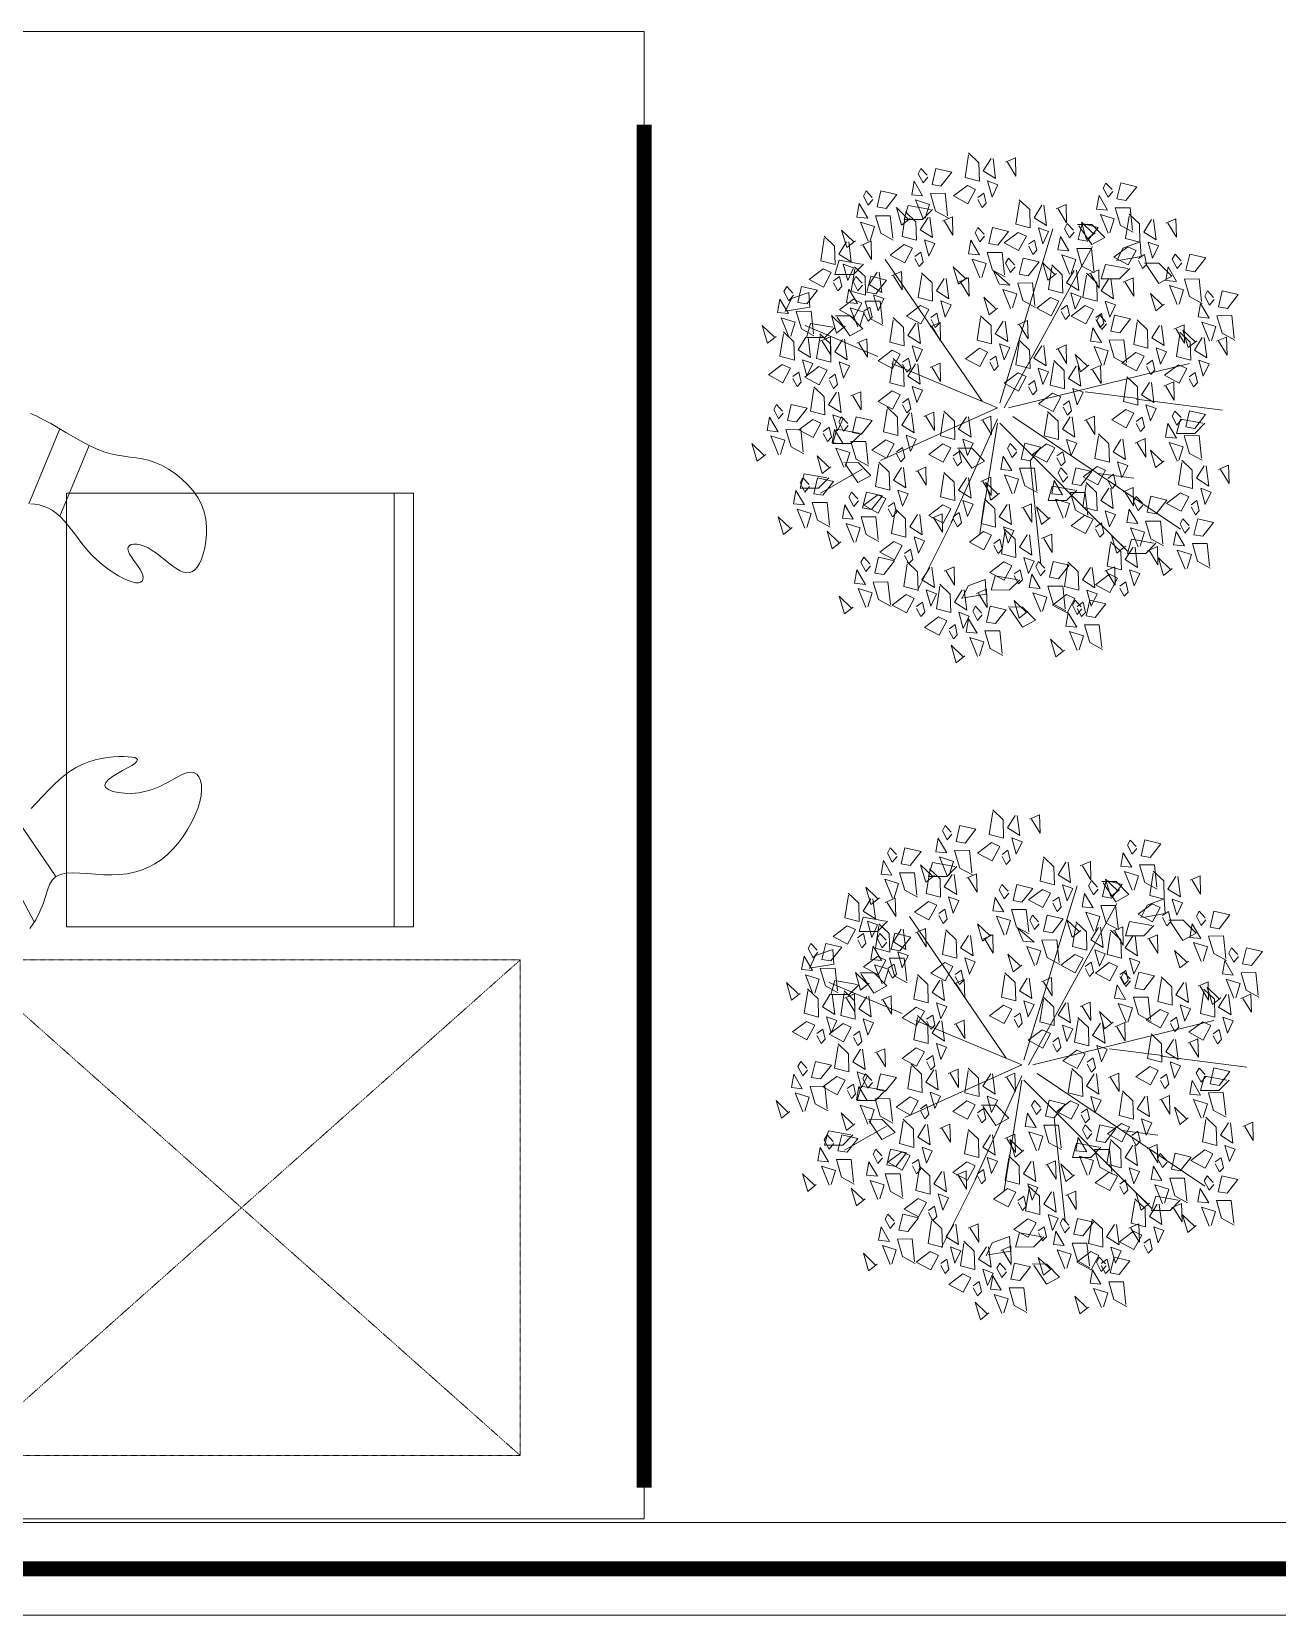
# Model space of a CAD drawing. Header units: millimetres. Extents: x 14520794 to 14796193, y 1415067 to 1454683.
# Drawn here: x 14697531 to 14698536, y 1440497 to 1441775 of the extents above; entities that cross this region are included whole.
import ezdxf

# ---------------------------------------------------------------- set-up
doc = ezdxf.new("R2010")
doc.units = ezdxf.units.MM
doc.header["$LTSCALE"] = 0.01
doc.header["$MEASUREMENT"] = 0
doc.linetypes.add('0', pattern=[0])
doc.linetypes.add('HIDDEN', pattern=[0.375, 0.25, -0.125])
for name, color, linetype, lineweight in [('AR-1', 7, 'Continuous', 0), ('CHAIRS', 30, 'Continuous', 13), ('DIM', 6, 'Continuous', 13), ('fur_n', 32, 'Continuous', 13), ('HATCH', 8, 'Continuous', 15), ('HIDDEN', 30, 'HIDDEN', 5), ('men', 1, 'Continuous', 13), ('partition', 34, 'Continuous', 30), ('TREE', 3, 'Continuous', 15)]:
    doc.layers.add(name, color=color, linetype=linetype, lineweight=lineweight)
doc.layers.add('E.COLHATCH', color=9, linetype='Continuous')
doc.layers.add('GLASS', color=5, linetype='Continuous')

# ---------------------------------------------------------------- blocks, each defined once
blk = doc.blocks.new('d vh')
at = {"layer": 'men', "linetype": 'ByBlock'}
for p, q in [((403694.4, -130310.2), (403700, -130306.9)), ((403700, -130306.9), (403706.2, -130304)), ((403706.2, -130304), (403713.1, -130301.6)), ((403713.1, -130301.6), (403720.7, -130299.6)), ((403720.7, -130299.6), (403728.8, -130298.3)), ((403728.8, -130298.3), (403737.1, -130297.6)), ((403737.1, -130297.6), (403745.5, -130297.7)), ((403745.5, -130297.7), (403753.8, -130298.5)), ((403753.8, -130298.5), (403761.8, -130300.2)), ((403761.8, -130300.2), (403769.4, -130302.8)), ((403769.4, -130302.8), (403776.4, -130306.4)), ((403776.4, -130306.4), (403782.8, -130310.8)), ((403673.6, -130324.7), (403679, -130321.1)), ((403679, -130321.1), (403684.1, -130317.4)), ((403684.1, -130317.4), (403689.1, -130313.7)), ((403689.1, -130313.7), (403694.4, -130310.2)), ((403782.8, -130310.8), (403788.6, -130315.8)), ((403788.6, -130315.8), (403793.7, -130321.2)), ((403793.7, -130321.2), (403798.1, -130326.8)), ((403628.7, -130341.5), (403637.5, -130339.4)), ((403637.5, -130339.4), (403646, -130337)), ((403646, -130337), (403654, -130334.4)), ((403673.4, -130409.3), (403646, -130337)), ((403654, -130334.4), (403661.3, -130331.5)), ((403661.3, -130331.5), (403667.8, -130328.2)), ((403667.8, -130328.2), (403673.6, -130324.7)), ((403798.1, -130326.8), (403801.8, -130332.5)), ((403801.8, -130332.5), (403804.8, -130338)), ((403804.8, -130338), (403807.2, -130343.1)), ((403580.8, -130354), (403587.6, -130351.7)), ((403587.6, -130351.7), (403594.9, -130349.6)), ((403594.9, -130349.6), (403602.8, -130347.5)), ((403602.8, -130347.5), (403611.2, -130345.6)), ((403611.2, -130345.6), (403619.9, -130343.6)), ((403642.1, -130421.6), (403613.1, -130345.1)), ((403619.9, -130343.6), (403628.7, -130341.5)), ((403807.2, -130343.1), (403808.8, -130347.7)), ((403808.8, -130347.7), (403809.6, -130351.8)), ((403809.8, -130355.4), (403809.2, -130358.4)), ((403809.6, -130351.8), (403809.8, -130355.4)), ((403764.9, -130370.7), (403760.2, -130371.7)), ((403770, -130369.9), (403764.9, -130370.7)), ((403775.3, -130369.4), (403770, -130369.9)), ((403780.7, -130368.9), (403775.3, -130369.4)), ((403786, -130368.5), (403780.7, -130368.9)), ((403791, -130368), (403786, -130368.5)), ((403795.7, -130367.3), (403791, -130368)), ((403799.8, -130366.3), (403795.7, -130367.3)), ((403803.2, -130365), (403799.8, -130366.3)), ((403805.9, -130363.2), (403803.2, -130365)), ((403807.9, -130361.1), (403805.9, -130363.2)), ((403809.2, -130358.4), (403807.9, -130361.1)), ((403745.6, -130380.8), (403744.9, -130382.9)), ((403744.9, -130382.9), (403745, -130384.8)), ((403745, -130384.8), (403746.1, -130386.4)), ((403747.1, -130378.8), (403745.6, -130380.8)), ((403746.1, -130386.4), (403748.1, -130387.8)), ((403749.4, -130376.7), (403747.1, -130378.8)), ((403752.3, -130374.8), (403749.4, -130376.7)), ((403756, -130373.1), (403752.3, -130374.8)), ((403760.2, -130371.7), (403756, -130373.1)), ((403748.1, -130387.8), (403750.9, -130388.9)), ((403750.9, -130388.9), (403754.2, -130389.8)), ((403754.2, -130389.8), (403757.9, -130390.6)), ((403757.9, -130390.6), (403761.8, -130391.4)), ((403761.8, -130391.4), (403765.7, -130392.2)), ((403765.7, -130392.2), (403769.3, -130393.1)), ((403769.3, -130393.1), (403772.5, -130394.1)), ((403772.5, -130394.1), (403775.1, -130395.4)), ((403775.1, -130395.4), (403777, -130396.8)), ((403777, -130396.8), (403778.3, -130398.5)), ((403778.4, -130402), (403777.2, -130403.9)), ((403778.3, -130398.5), (403778.7, -130400.2)), ((403778.7, -130400.2), (403778.4, -130402)), ((403646.8, -130417.8), (403643.6, -130420.3)), ((403650.4, -130415.4), (403646.8, -130417.8)), ((403654.3, -130413.3), (403650.4, -130415.4)), ((403658.7, -130411.4), (403654.3, -130413.3)), ((403663.5, -130410.1), (403658.7, -130411.4)), ((403668.7, -130409.4), (403663.5, -130410.1)), ((403674.5, -130409.3), (403668.7, -130409.4)), ((403680.7, -130409.7), (403674.5, -130409.3)), ((403687.2, -130410.6), (403680.7, -130409.7)), ((403694.1, -130411.7), (403687.2, -130410.6)), ((403701.2, -130412.9), (403694.1, -130411.7)), ((403708.5, -130414.1), (403701.2, -130412.9)), ((403715.9, -130415.1), (403708.5, -130414.1)), ((403723.3, -130415.7), (403715.9, -130415.1)), ((403730.7, -130415.9), (403723.3, -130415.7)), ((403738, -130415.6), (403730.7, -130415.9)), ((403745, -130414.9), (403738, -130415.6)), ((403751.7, -130413.9), (403745, -130414.9)), ((403757.8, -130412.6), (403751.7, -130413.9)), ((403763.4, -130411.1), (403757.8, -130412.6)), ((403768.2, -130409.4), (403763.4, -130411.1)), ((403772.1, -130407.6), (403768.2, -130409.4)), ((403775.1, -130405.8), (403772.1, -130407.6)), ((403777.2, -130403.9), (403775.1, -130405.8)), ((403940, -130520.1), (403941.9, -130514.8)), ((403941.9, -130514.8), (403944, -130510.5)), ((403944, -130510.5), (403946.3, -130507.2)), ((403946.3, -130507.2), (403949.1, -130505.2)), ((403949.1, -130505.2), (403952.3, -130504.5)), ((403952.3, -130504.5), (403955.7, -130504.9)), ((403955.7, -130504.9), (403959.3, -130506.4)), ((403959.3, -130506.4), (403963, -130509)), ((403963, -130509), (403966.7, -130512.6)), ((403966.7, -130512.6), (403970.3, -130517.2)), ((403936, -130532.3), (403938.1, -130525.9)), ((403938.1, -130525.9), (403940, -130520.1)), ((403970.3, -130517.2), (403973.7, -130522.7)), ((403973.7, -130522.7), (403976.8, -130529)), ((403976.8, -130529), (403979.5, -130536)), ((403879, -130549.3), (403882.8, -130545.4)), ((403882.8, -130545.4), (403886.4, -130541.9)), ((403886.4, -130541.9), (403889.7, -130539)), ((403889.7, -130539), (403892.7, -130536.7)), ((403892.7, -130536.7), (403895.2, -130535.1)), ((403895.2, -130535.1), (403897.2, -130534.4)), ((403898.4, -130542.8), (403897, -130547.6)), ((403897.2, -130534.4), (403898.6, -130534.8)), ((403899.3, -130538.8), (403898.4, -130542.8)), ((403898.6, -130534.8), (403899.3, -130536.2)), ((403899.3, -130536.2), (403899.3, -130538.8)), ((403926.9, -130551.9), (403930.5, -130545.5)), ((403930.5, -130545.5), (403933.5, -130538.9)), ((403933.5, -130538.9), (403936, -130532.3)), ((403979.5, -130536), (403981.9, -130543.5)), ((403981.9, -130543.5), (403983.9, -130551.5)), ((403867.7, -130563.9), (403871.4, -130558.6)), ((403871.4, -130558.6), (403875.2, -130553.7)), ((403875.2, -130553.7), (403879, -130549.3)), ((403893.5, -130558.8), (403892, -130564.3)), ((403895.2, -130553.1), (403893.5, -130558.8)), ((403897, -130547.6), (403895.2, -130553.1)), ((403917.6, -130563.5), (403922.5, -130558)), ((403922.5, -130558), (403926.9, -130551.9)), ((403983.9, -130551.5), (403985.3, -130559.6)), ((403985.3, -130559.6), (403986.2, -130567.9)), ((403858.8, -130583.6), (403861.3, -130576.4)), ((403861.3, -130576.4), (403864.3, -130569.9)), ((403864.3, -130569.9), (403867.7, -130563.9)), ((403892, -130564.3), (403891.1, -130569.2)), ((403891.1, -130569.2), (403891.1, -130573.3)), ((403891.1, -130573.3), (403892.1, -130576)), ((403892.1, -130576), (403894.5, -130577.2)), ((403894.5, -130577.2), (403898, -130576.8)), ((403898, -130576.8), (403902.3, -130575.1)), ((403902.3, -130575.1), (403907.2, -130572.2)), ((403907.2, -130572.2), (403912.4, -130568.3)), ((403912.4, -130568.3), (403917.6, -130563.5)), ((403986.5, -130576.2), (403986.1, -130584.2)), ((403986.2, -130567.9), (403986.5, -130576.2)), ((403855.5, -130600), (403856.8, -130591.5)), ((403856.8, -130591.5), (403858.8, -130583.6)), ((403985.1, -130591.9), (403983.4, -130599.3)), ((403986.1, -130584.2), (403985.1, -130591.9)), ((403854.4, -130618.2), (403854.7, -130609)), ((403854.7, -130609), (403855.5, -130600)), ((403981, -130606.3), (403977.9, -130613)), ((403983.4, -130599.3), (403981, -130606.3)), ((403854.3, -130627.2), (403854.4, -130618.2)), ((403969.9, -130625.6), (403964.9, -130631.5)), ((403974.2, -130619.5), (403969.9, -130625.6)), ((403977.9, -130613), (403974.2, -130619.5)), ((403854.2, -130636), (403854.3, -130627.2)), ((403854.2, -130644.1), (403854.2, -130636)), ((403953.3, -130642.6), (403947, -130647.8)), ((403959.4, -130637.2), (403953.3, -130642.6)), ((403964.9, -130631.5), (403959.4, -130637.2)), ((403934.6, -130657.8), (403929.2, -130662.7)), ((403940.6, -130652.9), (403934.6, -130657.8)), ((403947, -130647.8), (403940.6, -130652.9)), ((403852.2, -130662.2), (403919.4, -130677.1)), ((403921.3, -130672.3), (403919.4, -130677.1)), ((403924.6, -130667.5), (403921.3, -130672.3)), ((403929.2, -130662.7), (403924.6, -130667.5)), ((403919.4, -130677.1), (403919.2, -130682)), ((403919.2, -130682), (403920.4, -130687.2)), ((403920.4, -130687.2), (403922.6, -130692.7)), ((403934.8, -130725.4), (403835, -130691.4)), ((403922.6, -130692.7), (403925.5, -130698.9)), ((403925.5, -130698.9), (403928.7, -130705.8)), ((403928.7, -130705.8), (403931.8, -130713.7)), ((403931.8, -130713.7), (403934.4, -130722.7)), ((403934.4, -130722.7), (403936.1, -130733))]:
    blk.add_line(p, q, dxfattribs=at)
blk = doc.blocks.new('q32')
at = {"layer": 'fur_n'}
for points in [[(13085362.2, 1763739.9), (13084762.2, 1763739.9), (13084762.2, 1762539.9), (13085362.2, 1762539.9)], [(13084948.4, 1763262.2), (13084948.4, 1762912.2), (13085228.4, 1762912.2), (13085228.4, 1763262.2)], [(13084948.4, 1763262.2), (13084948.4, 1762912.2), (13084963.9, 1762912.2), (13084963.9, 1763262.2)]]:
    blk.add_lwpolyline(points, close=True, dxfattribs=at)
at = {"layer": 'GLASS', "const_width": 12}
blk.add_lwpolyline([(13084762.2, 1763714.9), (13084762.2, 1762614.9)], dxfattribs=at)
at = {"layer": 'HIDDEN'}
for p, q in [((13084862.2, 1763689), (13085312.2, 1763289)), ((13084862.2, 1763289), (13085312.2, 1763689))]:
    blk.add_line(p, q, dxfattribs=at)
blk.add_lwpolyline([(13084862.2, 1763689), (13084862.2, 1763289), (13085312.2, 1763289), (13085312.2, 1763689)], close=True, dxfattribs=at)
at = {"layer": 'CHAIRS', "xscale": 0.800000000745058, "yscale": 0.800000000745058, "zscale": 0.800000000745058, "rotation": 136.7931851182871}
blk.add_blockref('d vh', (13249193.6, 1465793.2), dxfattribs=at)
blk = doc.blocks.new('flower shrub 3')
at = {"layer": 'TREE', "color": 108, "true_color": 0x003d0f}
for p, q in [((-130.4, 216.9), (-123.5, 236)), ((-123.5, 236), (-109, 242.8)), ((-114, 215.7), (-130.4, 216.9)), ((-166.1, 183.2), (-150.2, 187.7)), ((-161.6, 158.3), (-166.1, 183.2)), ((-150.2, 187.7), (-150.3, 167.3)), ((-150.3, 167.3), (-161.6, 156.1)), ((-227, 106.5), (-211.2, 110.9)), ((-222.6, 81.6), (-227, 106.5)), ((-211.2, 110.9), (-211.3, 90.6)), ((-211.3, 90.6), (-222.6, 79.4)), ((-206, -97.5), (-206.1, -81.5)), ((-204.5, -83.1), (-183.6, -97.3)), ((-191.5, -111.7), (-206, -97.5)), ((-183.6, -97.3), (-191.5, -111.7)), ((-161.5, -112.4), (-145.7, -107.9)), ((-157.1, -137.2), (-161.5, -112.4)), ((-145.7, -107.9), (-145.8, -128.2)), ((-186.9, -150.9), (-179.9, -131.8)), ((-179.9, -131.8), (-165.5, -125)), ((-166.2, -127.1), (-170.5, -152)), ((-145.8, -128.2), (-157.1, -139.5)), ((-170.5, -152), (-186.9, -150.9)), ((-163.1, -171.9), (-163.2, -156)), ((-161.6, -157.6), (-140.7, -171.7)), ((-148.6, -186.2), (-163.1, -171.9)), ((-140.7, -171.7), (-148.6, -186.2)), ((10.1, -195.8), (26, -191.4)), ((26, -191.4), (25.9, -211.7)), ((14.6, -220.7), (10.1, -195.8)), ((25.9, -211.7), (14.5, -223))]:
    blk.add_line(p, q, dxfattribs=at)
at = {"layer": 'TREE', "color": 92, "true_color": 0x00cc00}
for p, q in [((-109.8, 240.6), (-114, 215.7)), ((-96, 214.8), (-80.2, 219.2)), ((-91.6, 189.9), (-96, 214.8)), ((-80.2, 219.2), (-80.3, 198.9)), ((71.1, 221.6), (86.9, 226)), ((75.6, 196.7), (71.1, 221.6)), ((86.9, 226), (86.9, 205.7)), ((-80.3, 198.9), (-91.6, 187.7)), ((86.9, 205.7), (75.5, 194.4)), ((-104.3, 171), (-104.5, 187)), ((-102.9, 185.4), (-82, 171.2)), ((21.4, 185.5), (37.3, 189.9)), ((25.9, 160.6), (21.4, 185.5)), ((37.3, 189.9), (37.2, 169.6)), ((58.3, 162), (58.1, 177.9)), ((59.8, 176.3), (80.7, 162.2)), ((-89.8, 156.8), (-104.3, 171)), ((-82, 171.2), (-89.8, 156.8)), ((37.2, 169.6), (25.8, 158.3)), ((72.8, 147.7), (58.3, 162)), ((80.7, 162.2), (72.8, 147.7)), ((42.5, 35.6), (42.3, 51.6)), ((57, 21.4), (42.5, 35.6)), ((43.9, 50), (64.8, 35.8)), ((64.8, 35.8), (57, 21.4)), ((188.1, 20.6), (195.1, 39.7)), ((195.1, 39.7), (209.5, 46.5)), ((208.7, 44.3), (204.5, 19.5)), ((204.5, 19.5), (188.1, 20.6)), ((184.1, 9.5), (199.9, 13.9)), ((188.5, -15.4), (184.1, 9.5)), ((199.9, 13.9), (199.8, -6.4)), ((199.8, -6.4), (188.5, -17.7)), ((218.7, -20.8), (218.5, -4.8)), ((220.1, -6.4), (241, -20.6)), ((233.2, -35), (218.7, -20.8)), ((241, -20.6), (233.2, -35)), ((84.7, -53.7), (100.5, -49.2)), ((100.5, -49.2), (100.4, -69.6)), ((89.1, -78.6), (84.7, -53.7)), ((100.4, -69.6), (89.1, -80.8)), ((143.4, -141.7), (159.2, -137.2)), ((159.2, -137.2), (159.2, -157.6)), ((147.8, -166.6), (143.4, -141.7))]:
    blk.add_line(p, q, dxfattribs=at)
at = {"layer": 'TREE', "color": 72}
blk.add_line((159.2, -157.6), (147.8, -168.8), dxfattribs=at)
at = {"layer": 'TREE', "color": 92, "true_color": 0x00cc00}
for points in [[(-81.5, 253.1), (-74, 262.7), (-93.5, 268.4), (-80.9, 255.3)], [(49.5, 264.4), (57, 273.9), (37.6, 279.7), (50.2, 266.6)], [(-81.7, 236.7), (-97.2, 231.9), (-102, 247.4), (-81, 238.9)], [(-84.3, 244.8), (-59.4, 248.7), (-55.3, 232.7), (-75.6, 233.3), (-86.6, 244.9)], [(-50.4, 246.2), (-38.7, 261.6), (-30.1, 245.6), (-46.1, 237), (-50.4, 246.2)], [(3.7, 245), (10, 250.2), (-0.2, 255.6), (-5.8, 252.5), (1.6, 245.7)], [(24.3, 250.7), (23.1, 262.8), (8.2, 260.2), (24.3, 250.7)], [(49.4, 248), (33.8, 243.2), (29, 258.7), (50, 250.1)], [(130.8, 235.1), (138.4, 244.6), (118.9, 250.4), (131.5, 237.2)], [(-84.4, 211.6), (-109.5, 214.3), (-109.3, 230.8), (-89.8, 225), (-82.2, 211)], [(-37.1, 234.5), (-41.8, 227.9), (-30.6, 225.3), (-26, 229.7), (-34.9, 234.5)], [(13.5, 230.4), (-1.8, 218.4), (-6, 236.1), (11.8, 240.3), (13.5, 230.4)], [(46.7, 222.9), (21.5, 225.6), (21.7, 242.1), (41.2, 236.3), (48.8, 222.3)], [(105.6, 221.4), (104.4, 233.5), (89.5, 230.8), (105.6, 221.4)], [(130.7, 218.7), (115.1, 213.8), (110.3, 229.4), (131.3, 220.8)], [(-59.4, 140), (-93.7, 220.8)], [(-80.5, 219.9), (-66.7, 228.5), (-58, 214.8), (-80.5, 217.6)], [(-55.5, 223.7), (-51.3, 212.3), (-37.6, 218.7), (-55.5, 223.7)], [(-48.1, 205.5), (-36.4, 221), (-27.8, 205), (-43.9, 196.4), (-48.1, 205.5)], [(-23.3, 211), (1.6, 214.8), (5.7, 198.9), (-14.6, 199.5), (-25.6, 211)], [(10.6, 212.3), (22.3, 227.8), (30.9, 211.8), (14.9, 203.2), (10.6, 212.3)], [(85, 215.7), (91.3, 220.9), (81.1, 226.3), (75.5, 223.2), (82.9, 216.3)], [(128, 193.6), (102.9, 196.3), (103, 212.7), (122.5, 207), (130.1, 192.9)], [(-82.1, 204.2), (-57.1, 208), (-53, 192.1), (-73.3, 192.7), (-84.3, 204.3)], [(-76.4, 204), (-81.2, 192.8), (-60.9, 192.3), (-76.4, 201.7)], [(-34.9, 193.9), (-39.6, 187.3), (-28.3, 184.7), (-23.7, 189.1), (-32.6, 193.8)], [(-19.5, 186), (-5.7, 194.7), (3, 180.9), (-19.5, 183.8)], [(23.9, 200.7), (19.2, 194), (30.4, 191.5), (35, 195.9), (26.1, 200.6)], [(63.1, 192.2), (70.6, 201.7), (51.1, 207.5), (63.7, 194.4)], [(65.7, 157.2), (92.6, 203.7)], [(94.8, 201), (79.5, 189.1), (75.4, 206.8), (93.1, 211), (94.8, 201)], [(146.6, 180.9), (154.2, 190.5), (134.7, 196.2), (147.3, 183.1)], [(-92.8, 176.4), (-85.3, 186), (-104.8, 191.7), (-92.2, 178.6)], [(-78.2, 179.3), (-64.4, 187.9), (-55.7, 174.2), (-78.3, 177)], [(-53.2, 183.1), (-49, 171.7), (-35.3, 178.1), (-53.2, 183.1)], [(5.5, 189.9), (9.7, 178.5), (23.4, 184.9), (5.5, 189.9)], [(17.3, 172.8), (23.5, 178), (13.3, 183.4), (7.7, 180.4), (15.1, 173.5)], [(37.8, 178.5), (36.7, 190.6), (21.8, 188), (37.8, 178.5)], [(62.9, 175.8), (47.4, 171), (42.5, 186.5), (63.6, 177.9)], [(121.4, 167.2), (120.3, 179.3), (105.3, 176.7), (121.4, 167.2)], [(218.9, 167.4), (226.5, 176.9), (207, 182.7), (219.6, 169.6)], [(-92.9, 160), (-108.5, 155.2), (-113.3, 170.7), (-92.3, 162.2)], [(-74.1, 163.4), (-78.9, 152.2), (-58.6, 151.7), (-74.2, 161.1)], [(-15.4, 170.1), (-20.2, 159), (0.1, 158.4), (-15.4, 167.9)], [(27.1, 158.2), (11.8, 146.2), (7.6, 163.9), (25.3, 168.1), (27.1, 158.2)], [(60.2, 150.7), (35.1, 153.4), (35.3, 169.9), (54.7, 164.1), (62.4, 150.1)], [(100.9, 161.5), (107.1, 166.7), (96.9, 172.1), (91.3, 169.1), (98.7, 162.2)], [(143.8, 139.4), (118.7, 142.1), (118.8, 158.6), (138.3, 152.8), (146, 138.8)], [(146.5, 164.5), (130.9, 159.7), (126.1, 175.2), (147.1, 166.7)], [(173.1, 148), (179.4, 153.2), (169.2, 158.6), (163.6, 155.5), (171, 148.6)], [(193.7, 153.7), (192.5, 165.8), (177.6, 163.1), (193.7, 153.7)], [(218.8, 151), (203.2, 146.2), (198.4, 161.7), (219.4, 153.1)], [(-95.7, 134.9), (-120.8, 137.6), (-120.6, 154.1), (-101.1, 148.3), (-93.5, 134.3)], [(-109.4, 155.5), (-114.1, 148.9), (-102.9, 146.3), (-98.3, 150.7), (-107.2, 155.5)], [(33.2, 131.1), (44.9, 146.6), (53.5, 130.5), (37.5, 121.9), (33.2, 131.1)], [(60.3, 138.8), (85.2, 142.6), (89.3, 126.7), (69, 127.3), (58, 138.8)], [(110.7, 146.9), (95.3, 134.9), (91.2, 152.6), (108.9, 156.8), (110.7, 146.9)], [(94.2, 140.1), (105.9, 155.6), (114.5, 139.6), (98.5, 131), (94.2, 140.1)], [(182.9, 133.3), (167.6, 121.4), (163.4, 139.1), (181.2, 143.3), (182.9, 133.3)], [(216.1, 125.9), (191, 128.6), (191.1, 145), (210.6, 139.3), (218.2, 125.2)], [(-100.1, 123), (-75.2, 126.8), (-71.1, 110.9), (-91.4, 111.5), (-102.4, 123)], [(-66.2, 124.3), (-54.5, 139.8), (-45.9, 123.8), (-61.9, 115.2), (-66.2, 124.3)], [(-54.9, 123), (-30, 126.8), (-25.9, 110.9), (-46.2, 111.5), (-57.2, 123)], [(-2.5, 7.1), (-51.6, 124.7)], [(-21, 124.3), (-9.3, 139.8), (-0.7, 123.8), (-16.7, 115.2), (-21, 124.3)], [(-0.7, 129.8), (24.2, 133.6), (28.3, 117.7), (8, 118.2), (-3, 129.8)], [(-2.5, 7.1), (56.3, 136.9)], [(107.4, 128.5), (102.7, 121.8), (114, 119.3), (118.6, 123.7), (109.7, 128.4)], [(112.2, 120.7), (137.2, 124.6), (141.3, 108.7), (120.9, 109.2), (110, 120.8)], [(146.1, 122.1), (157.9, 137.6), (166.5, 121.5), (150.4, 112.9), (146.1, 122.1)], [(204.9, 108.5), (216.6, 124), (225.2, 108), (209.2, 99.4), (204.9, 108.5)], [(-115.9, 92.7), (-104.2, 108.2), (-95.6, 92.2), (-111.6, 83.6), (-115.9, 92.7)], [(-96.3, 98.1), (-82.5, 106.7), (-73.8, 92.9), (-96.3, 95.8)], [(-53, 112.7), (-57.6, 106), (-46.4, 103.5), (-41.8, 107.9), (-50.7, 112.6)], [(-51.1, 98.1), (-37.3, 106.7), (-28.6, 92.9), (-51.2, 95.8)], [(-7.8, 112.7), (-12.5, 106), (-1.2, 103.5), (3.4, 107.9), (-5.5, 112.6)], [(3.1, 104.8), (16.9, 113.5), (25.6, 99.7), (3.1, 102.6)], [(28.1, 108.7), (32.3, 97.3), (46, 103.7), (28.1, 108.7)], [(46.4, 119.4), (41.7, 112.8), (53, 110.2), (57.6, 114.6), (48.7, 119.4)], [(64.1, 113.8), (77.9, 122.5), (86.6, 108.7), (64, 111.6)], [(89.1, 117.7), (93.3, 106.3), (107, 112.7), (89.1, 117.7)], [(159.4, 110.4), (154.7, 103.8), (165.9, 101.2), (170.6, 105.6), (161.6, 110.4)], [(170.9, 107.2), (195.9, 111), (200, 95.1), (179.7, 95.7), (168.7, 107.3)], [(-71.3, 101.9), (-67.1, 90.5), (-53.4, 96.9), (-71.3, 101.9)], [(-26.1, 101.9), (-21.9, 90.5), (-8.2, 96.9), (-26.1, 101.9)], [(7.2, 88.9), (2.4, 77.8), (22.7, 77.2), (7.1, 86.7)], [(68.2, 97.9), (63.4, 86.8), (83.7, 86.2), (68.1, 95.7)], [(116.1, 95.8), (129.9, 104.5), (138.5, 90.7), (116, 93.5)], [(122.1, 56.8), (200.5, 95.9)], [(141, 99.6), (145.2, 88.2), (159, 94.6), (141, 99.6)], [(174.8, 82.3), (188.6, 90.9), (197.3, 77.1), (174.7, 80)], [(218.1, 96.9), (213.4, 90.2), (224.7, 87.7), (229.3, 92.1), (220.4, 96.8)], [(229.7, 72.4), (241.4, 87.9), (250.1, 71.9), (234, 63.3), (229.7, 72.4)], [(-102.6, 81.1), (-107.3, 74.5), (-96.1, 71.9), (-91.5, 76.3), (-100.4, 81)], [(-92.2, 82.1), (-97, 71), (-76.7, 70.4), (-92.3, 79.9)], [(-47, 82.1), (-51.8, 71), (-31.5, 70.4), (-47.1, 79.9)], [(3.8, 66.6), (28.7, 70.4), (32.8, 54.5), (12.5, 55.1), (1.5, 66.6)], [(37.7, 67.9), (49.4, 83.4), (58, 67.4), (42, 58.8), (37.7, 67.9)], [(71.6, 66.6), (96.5, 70.4), (100.6, 54.5), (80.3, 55.1), (69.3, 66.6)], [(105.5, 67.9), (117.2, 83.4), (125.8, 67.4), (109.8, 58.8), (105.5, 67.9)], [(120.2, 79.9), (115.3, 68.7), (135.7, 68.2), (120.1, 77.6)], [(195.8, 71.1), (220.8, 74.9), (224.8, 59), (204.5, 59.6), (193.5, 71.2)], [(199.8, 86.1), (204, 74.7), (217.7, 81.1), (199.8, 86.1)], [(-121, 70.3), (-116.8, 58.9), (-103.1, 65.3), (-121, 70.3)], [(9.7, 7.1), (125, 58.6)], [(51, 56.3), (46.3, 49.6), (57.5, 47.1), (62.1, 51.5), (53.2, 56.2)], [(118.7, 56.3), (114, 49.6), (125.3, 47.1), (129.9, 51.5), (121, 56.2)], [(178.9, 66.3), (174.1, 55.2), (194.4, 54.6), (178.8, 64.1)], [(199.6, 46.2), (213.4, 54.8), (222.1, 41), (199.6, 43.9)], [(243, 60.8), (238.3, 54.1), (249.5, 51.6), (254.1, 56), (245.2, 60.7)], [(273.1, 43.3), (280.7, 52.8), (261.2, 58.6), (273.8, 45.5)], [(-68.5, 27.3), (-56.7, 42.8), (-48.1, 26.8), (-64.2, 18.2), (-68.5, 27.3)], [(7.6, 41.6), (21.4, 50.3), (30.1, 36.5), (7.6, 39.4)], [(32.6, 45.5), (36.8, 34.1), (50.5, 40.5), (32.6, 45.5)], [(75.4, 41.6), (89.2, 50.3), (97.9, 36.5), (75.3, 39.4)], [(100.4, 45.5), (104.6, 34.1), (118.3, 40.5), (100.4, 45.5)], [(134.9, 22.8), (146.6, 38.3), (155.2, 22.2), (139.1, 13.7), (134.9, 22.8)], [(224.6, 50), (228.8, 38.6), (242.5, 45), (224.6, 50)], [(247.9, 29.6), (246.8, 41.7), (231.8, 39.1), (247.9, 29.6)], [(273, 26.9), (257.4, 22.1), (252.6, 37.6), (273.6, 29)], [(-102.4, 26), (-77.4, 29.8), (-73.3, 13.9), (-93.7, 14.4), (-104.6, 26)], [(11.7, 25.7), (6.9, 14.6), (27.2, 14), (11.7, 23.5)], [(14.6, 7.1), (137.2, 26.7)], [(79.5, 25.7), (74.7, 14.6), (95, 14), (79.4, 23.5)], [(92.4, 4.9), (100, 14.5), (80.5, 20.3), (93.1, 7.1)], [(100.9, 21.5), (125.9, 25.3), (130, 9.4), (109.6, 9.9), (98.7, 21.5)], [(203.7, 30.3), (198.9, 19.1), (219.2, 18.5), (203.7, 28)], [(237.2, 9.2), (221.8, -2.7), (217.7, 15), (235.4, 19.2), (237.2, 9.2)], [(227.4, 23.9), (233.6, 29.1), (223.4, 34.5), (217.8, 31.4), (225.2, 24.6)], [(270.3, 1.8), (245.2, 4.5), (245.3, 20.9), (264.8, 15.2), (272.5, 1.2)], [(-98.5, 1), (-84.7, 9.7), (-76.1, -4.1), (-98.6, -1.2)], [(-73.6, 4.9), (-69.4, -6.5), (-55.6, -0.1), (-73.6, 4.9)], [(-55.2, 15.7), (-59.9, 9), (-48.7, 6.5), (-44, 10.9), (-53, 15.6)], [(14.6, 4.7), (156.8, -137.4)], [(67.2, -8.8), (66, 3.3), (51.1, 0.7), (67.2, -8.8)], [(104.8, -3.5), (118.6, 5.2), (127.2, -8.6), (104.7, -5.7)], [(129.7, 0.4), (133.9, -11), (147.7, -4.6), (129.7, 0.4)], [(134.8, -1.1), (159.8, 2.7), (163.9, -13.2), (143.5, -12.6), (132.5, -1)], [(148.1, 11.2), (143.4, 4.5), (154.6, 2), (159.3, 6.3), (150.4, 11.1)], [(168.7, 0.2), (180.5, 15.7), (189.1, -0.3), (173, -8.9), (168.7, 0.2)], [(-94.4, -14.9), (-99.3, -26), (-78.9, -26.6), (-94.5, -17.1)], [(-75.3, -16.9), (-50.3, -13.1), (-46.2, -29), (-66.6, -28.4), (-77.5, -16.8)], [(-41.3, -15.6), (-29.6, -0.1), (-21, -16.1), (-37.1, -24.7), (-41.3, -15.6)], [(46.6, -14.4), (52.9, -9.2), (42.7, -3.9), (37.1, -6.9), (44.5, -13.8)], [(89.6, -36.6), (64.5, -33.8), (64.6, -17.4), (84.1, -23.2), (91.7, -37.2)], [(92.3, -11.5), (76.7, -16.3), (71.9, -0.7), (92.9, -9.3)], [(138.6, -26), (152.4, -17.4), (161.1, -31.2), (138.6, -28.3)], [(182, -11.4), (177.3, -18.1), (188.5, -20.6), (193.1, -16.2), (184.2, -11.5)], [(223.5, -26.6), (231, -17.1), (211.5, -11.3), (224.1, -24.5)], [(-71.4, -41.8), (-57.6, -33.2), (-49, -46.9), (-71.5, -44.1)], [(-28.1, -27.2), (-32.8, -33.8), (-21.6, -36.4), (-16.9, -32), (-25.8, -27.3)], [(56.4, -29.1), (41.1, -41), (36.9, -23.3), (54.7, -19.2), (56.4, -29.1)], [(37.7, -47.1), (49.4, -31.7), (58, -47.7), (42, -56.3), (37.7, -47.1)], [(55.9, -29), (171.1, -41.2)], [(108.9, -19.4), (104, -30.5), (124.4, -31.1), (108.8, -21.6)], [(163.6, -22.2), (167.8, -33.6), (181.6, -27.2), (163.6, -22.2)], [(198.2, -40.3), (197.1, -28.2), (182.1, -30.9), (198.2, -40.3)], [(223.3, -43.1), (207.7, -47.9), (202.9, -32.3), (223.9, -40.9)], [(-52.7, -55.3), (-27.7, -51.4), (-23.6, -67.3), (-44, -66.8), (-54.9, -55.2)], [(-46.5, -38), (-42.3, -49.4), (-28.5, -43), (-46.5, -38)], [(-18.8, -53.9), (-7, -38.4), (1.6, -54.5), (-14.5, -63.1), (-18.8, -53.9)], [(3.8, -48.5), (28.7, -44.6), (32.8, -60.6), (12.5, -60), (1.5, -48.4)], [(119.5, -51.5), (127.1, -41.9), (107.6, -36.2), (120.2, -49.3)], [(142.7, -41.9), (137.9, -53.1), (158.2, -53.6), (142.7, -44.2)], [(187.5, -60.7), (172.1, -72.6), (168, -54.9), (185.7, -50.8), (187.5, -60.7)], [(177.7, -46), (183.9, -40.8), (173.7, -35.5), (168.1, -38.5), (175.5, -45.4)], [(220.6, -68.1), (195.5, -65.4), (195.6, -49), (215.1, -54.8), (222.8, -68.8)], [(266.4, -67.2), (273.9, -57.7), (254.4, -51.9), (267, -65.1)], [(-111.7, -63.3), (-116.4, -69.9), (-105.2, -72.5), (-100.5, -68.1), (-109.4, -63.4)], [(-67.3, -57.7), (-72.2, -68.9), (-51.8, -69.4), (-67.4, -60)], [(-5.5, -65.6), (-10.2, -72.2), (1, -74.8), (5.7, -70.4), (-3.3, -65.6)], [(7.6, -73.4), (21.4, -64.8), (30.1, -78.5), (7.6, -75.7)], [(32.6, -69.6), (36.8, -81), (50.5, -74.6), (32.6, -69.6)], [(51, -58.8), (46.3, -65.4), (57.5, -68), (62.1, -63.6), (53.2, -58.8)], [(73.8, -70.8), (80, -65.6), (69.8, -60.3), (64.2, -63.3), (71.6, -70.2)], [(94.3, -65.2), (93.2, -53.1), (78.2, -55.7), (94.3, -65.2)], [(119.4, -67.9), (103.8, -72.7), (99, -57.1), (120, -65.7)], [(170.9, -71), (195.9, -67.2), (200, -83.1), (179.7, -82.6), (168.7, -71)], [(204.9, -69.7), (216.6, -54.2), (225.2, -70.3), (209.2, -78.8), (204.9, -69.7)], [(241.1, -80.9), (240, -68.9), (225.1, -71.5), (241.1, -80.9)], [(-115.9, -90), (-104.2, -74.5), (-95.6, -90.6), (-111.6, -99.2), (-115.9, -90)], [(-49.9, -94.3), (-42.3, -84.8), (-61.8, -79), (-49.2, -92.2)], [(-48.8, -80.2), (-35.1, -71.5), (-26.4, -85.3), (-48.9, -82.4)], [(-23.9, -76.3), (-19.7, -87.7), (-5.9, -81.3), (-23.9, -76.3)], [(83.6, -85.5), (68.2, -97.4), (64.1, -79.7), (81.8, -75.6), (83.6, -85.5)], [(82.8, -91.4), (107.8, -87.5), (111.9, -103.4), (91.6, -102.9), (80.6, -91.3)], [(116.7, -93), (91.6, -90.2), (91.7, -73.8), (111.2, -79.6), (118.8, -93.6)], [(116.8, -90), (128.5, -74.5), (137.1, -90.6), (121.1, -99.2), (116.8, -90)], [(174.8, -96), (188.6, -87.3), (197.3, -101.1), (174.7, -98.2)], [(220.6, -86.6), (226.8, -81.4), (216.6, -76.1), (211, -79.1), (218.4, -86)], [(218.1, -81.3), (213.4, -88), (224.7, -90.6), (229.3, -86.2), (220.4, -81.4)], [(266.2, -83.7), (250.7, -88.5), (245.8, -72.9), (266.9, -81.5)], [(-102.6, -101.7), (-107.3, -108.3), (-96.1, -110.9), (-91.5, -106.5), (-100.4, -101.7)], [(-95.7, -113.7), (-89.4, -108.5), (-99.6, -103.1), (-105.2, -106.2), (-97.8, -113.1)], [(-75.1, -108), (-76.3, -95.9), (-91.2, -98.6), (-75.1, -108)], [(-50, -110.7), (-65.6, -115.6), (-70.4, -100), (-49.4, -108.6)], [(-44.8, -96.1), (-49.6, -107.2), (-29.3, -107.8), (-44.8, -98.3)], [(-12.8, -149), (-20.2, -90.2)], [(11.7, -89.3), (6.9, -100.5), (27.2, -101), (11.7, -91.6)], [(28.6, -104.9), (53.6, -101), (57.7, -117), (37.4, -116.4), (26.4, -104.8)], [(62.6, -103.5), (74.3, -88.1), (82.9, -104.1), (66.8, -112.7), (62.6, -103.5)], [(70.6, -104.9), (75.5, -144.1)], [(130, -101.7), (125.3, -108.3), (136.6, -110.9), (141.2, -106.5), (132.3, -101.7)], [(182.3, -117.1), (194, -101.6), (202.6, -117.6), (186.6, -126.2), (182.3, -117.1)], [(199.8, -92.1), (204, -103.5), (217.7, -97.1), (199.8, -92.1)], [(230.4, -101.3), (215.1, -113.2), (210.9, -95.5), (228.6, -91.4), (230.4, -101.3)], [(263.5, -108.8), (238.4, -106), (238.6, -89.6), (258, -95.4), (265.7, -109.4)], [(-121, -112.4), (-116.8, -123.8), (-103.1, -117.4), (-121, -112.4)], [(-85.9, -128.4), (-101.2, -140.3), (-105.4, -122.6), (-87.6, -118.4), (-85.9, -128.4)], [(-52.7, -135.8), (-77.8, -133.1), (-77.7, -116.7), (-58.2, -122.4), (-50.6, -136.5)], [(-0.7, -135.1), (11, -119.7), (19.6, -135.7), (3.6, -144.3), (-0.7, -135.1)], [(32.5, -129.8), (46.3, -121.2), (54.9, -134.9), (32.4, -132.1)], [(75.8, -115.2), (71.1, -121.8), (82.3, -124.4), (87, -120), (78.1, -115.3)], [(86.7, -116.3), (100.5, -107.6), (109.2, -121.4), (86.6, -118.5)], [(111.7, -112.4), (115.9, -123.8), (129.6, -117.4), (111.7, -112.4)], [(151.2, -134.9), (158.7, -125.4), (139.2, -119.6), (151.8, -132.8)], [(148.4, -118.4), (173.3, -114.6), (177.4, -130.5), (157.1, -129.9), (146.1, -118.4)], [(178.9, -111.9), (174.1, -123), (194.4, -123.6), (178.8, -114.1)], [(-63.9, -146.4), (-52.2, -130.9), (-43.6, -147), (-59.7, -155.6), (-63.9, -146.4)], [(-34.6, -136.5), (-9.7, -132.6), (-5.6, -148.5), (-25.9, -148), (-36.9, -136.4)], [(57.4, -126), (61.7, -137.4), (75.4, -131), (57.4, -126)], [(90.8, -132.2), (86, -143.3), (106.3, -143.9), (90.7, -134.4)], [(125.9, -148.6), (124.8, -136.5), (109.9, -139.2), (125.9, -148.6)], [(151, -151.4), (135.5, -156.2), (130.6, -140.6), (151.7, -149.2)], [(152.2, -143.4), (166, -134.7), (174.7, -148.5), (152.1, -145.6)], [(177.2, -139.5), (181.4, -150.9), (195.1, -144.5), (177.2, -139.5)], [(195.5, -128.7), (190.8, -135.4), (202.1, -137.9), (206.7, -133.5), (197.8, -128.8)], [(-97.9, -147.8), (-72.9, -143.9), (-68.8, -159.8), (-89.1, -159.3), (-100.1, -147.7)], [(36.6, -145.7), (31.7, -156.9), (52.1, -157.4), (36.5, -148)], [(105.4, -154.3), (111.6, -149.1), (101.4, -143.7), (95.8, -146.8), (103.2, -153.7)]]:
    blk.add_lwpolyline(points, dxfattribs=at)
at = {"layer": 'TREE', "color": 108, "true_color": 0x003d0f}
for points in [[(-106.8, 239.4), (-107.9, 251.5), (-122.8, 248.9), (-106.8, 239.4)], [(-117.5, 219.1), (-132.8, 207.1), (-137, 224.8), (-119.3, 229), (-117.5, 219.1)], [(-127.3, 233.7), (-121, 238.9), (-131.2, 244.3), (-136.8, 241.3), (-129.5, 234.4)], [(-156.6, 201), (-144.8, 216.5), (-136.2, 200.5), (-152.3, 191.9), (-156.6, 201)], [(-190.5, 199.7), (-165.5, 203.5), (-161.4, 187.6), (-181.8, 188.2), (-192.7, 199.8)], [(-187.7, 165.1), (-180.1, 174.7), (-199.6, 180.4), (-187, 167.3)], [(-186.6, 174.8), (-172.8, 183.4), (-164.2, 169.6), (-186.7, 172.5)], [(-161.7, 178.6), (-157.5, 167.2), (-143.7, 173.6), (-161.7, 178.6)], [(-143.3, 189.4), (-148, 182.7), (-136.8, 180.2), (-132.1, 184.6), (-141, 189.3)], [(-122.7, 167.2), (-111, 182.7), (-102.3, 166.6), (-118.4, 158), (-122.7, 167.2)], [(-212.9, 151.4), (-214.1, 163.5), (-229, 160.9), (-212.9, 151.4)], [(-187.8, 148.7), (-203.4, 143.9), (-208.2, 159.4), (-187.2, 150.9)], [(-182.5, 158.9), (-187.4, 147.7), (-167, 147.1), (-182.6, 156.6)], [(-156.6, 165.8), (-131.6, 169.7), (-127.5, 153.8), (-147.9, 154.3), (-158.9, 165.9)], [(-138.6, 157), (-132.3, 162.2), (-142.5, 167.6), (-148.1, 164.6), (-140.8, 157.7)], [(-118.1, 162.7), (-119.2, 174.8), (-134.1, 172.2), (-118.1, 162.7)], [(-223.7, 131.1), (-239, 119.1), (-243.2, 136.9), (-225.4, 141), (-223.7, 131.1)], [(-233.5, 145.7), (-227.2, 151), (-237.4, 156.3), (-243, 153.3), (-235.6, 146.4)], [(-190.5, 123.6), (-215.6, 126.4), (-215.5, 142.8), (-196, 137), (-188.4, 123)], [(-152.8, 140.9), (-139, 149.6), (-130.3, 135.8), (-152.8, 138.7)], [(-128.8, 142.4), (-144.1, 130.4), (-148.3, 148.1), (-130.6, 152.3), (-128.8, 142.4)], [(-127.8, 144.8), (-123.6, 133.4), (-109.9, 139.8), (-127.8, 144.8)], [(-183.7, 110.8), (-171.9, 126.3), (-163.3, 110.2), (-179.4, 101.6), (-183.7, 110.8)], [(-9.9, 24.3), (-166.8, 132)], [(-148.7, 125), (-153.5, 113.9), (-133.2, 113.3), (-148.7, 122.8)], [(-212.5, 104.2), (-205, 113.8), (-224.5, 119.5), (-211.9, 106.4)], [(-217.6, 109.4), (-192.6, 113.3), (-188.5, 97.4), (-208.9, 97.9), (-219.9, 109.5)], [(-258.3, 84.8), (-252.1, 90), (-262.2, 95.4), (-267.9, 92.4), (-260.5, 85.5)], [(-237.8, 90.5), (-238.9, 102.6), (-253.8, 100), (-237.8, 90.5)], [(-212.7, 87.8), (-228.2, 83), (-233.1, 98.5), (-212, 90)], [(-213.7, 84.5), (-200, 93.2), (-191.3, 79.4), (-213.8, 82.3)], [(-188.8, 88.4), (-184.6, 77), (-170.8, 83.4), (-188.8, 88.4)], [(-170.4, 99.1), (-175.1, 92.5), (-163.9, 89.9), (-159.2, 94.3), (-168.2, 99.1)], [(-149.8, 91.4), (-124.9, 95.2), (-120.8, 79.3), (-141.1, 79.9), (-152.1, 91.5)], [(-248.5, 70.2), (-263.8, 58.2), (-268, 75.9), (-250.3, 80.1), (-248.5, 70.2)], [(-215.4, 62.7), (-240.5, 65.4), (-240.3, 81.9), (-220.8, 76.1), (-213.2, 62.1)], [(-146, 66.5), (-132.2, 75.1), (-123.5, 61.3), (-146, 64.2)], [(-249.2, 40.8), (-237.5, 56.3), (-228.8, 40.3), (-244.9, 31.7), (-249.2, 40.8)], [(-209.7, 68.6), (-214.5, 57.5), (-194.2, 56.9), (-209.7, 66.3)], [(-147, 41), (-139.5, 50.6), (-159, 56.4), (-146.4, 43.2)], [(-283.1, 39.5), (-258.1, 43.3), (-254.1, 27.4), (-274.4, 28), (-285.4, 39.6)], [(-172.3, 27.3), (-173.4, 39.4), (-188.3, 36.8), (-172.3, 27.3)], [(-147.2, 24.6), (-162.7, 19.8), (-167.5, 35.4), (-146.5, 26.8)], [(-141.9, 50.6), (-146.7, 39.4), (-126.4, 38.9), (-141.9, 48.3)], [(-279.3, 14.6), (-265.5, 23.2), (-256.8, 9.5), (-279.3, 12.3)], [(-254.3, 18.4), (-250.1, 7), (-236.4, 13.4), (-254.3, 18.4)], [(-235.9, 29.2), (-240.6, 22.6), (-229.4, 20), (-224.8, 24.4), (-233.7, 29.1)], [(-192.8, 21.7), (-186.5, 26.9), (-196.7, 32.2), (-202.4, 29.2), (-195, 22.3)], [(-149.9, -0.5), (-175, 2.3), (-174.8, 18.7), (-155.3, 12.9), (-147.7, -1.1)], [(-113.1, 7.2), (-105.6, 16.7), (-125.1, 22.5), (-112.5, 9.4)], [(-183, 7), (-198.3, -4.9), (-202.5, 12.8), (-184.8, 16.9), (-183, 7)], [(-7.4, 4.7), (-201.1, -54.1)], [(-138.4, -6.5), (-139.5, 5.6), (-154.3, 11.9), (-138.4, -6.5)], [(-113.3, -9.2), (-128.8, -14), (-133.7, 1.5), (-112.6, -7.1)], [(-275.2, -1.3), (-280, -12.5), (-259.7, -13), (-275.2, -3.6)], [(-231.1, -16.9), (-206.2, -13.1), (-202.1, -29), (-222.4, -28.4), (-233.4, -16.8)], [(-197.2, -15.6), (-185.5, -0.1), (-176.9, -16.1), (-192.9, -24.7), (-197.2, -15.6)], [(-2.5, -0.2), (-181.5, -98.2)], [(-149.1, -26.8), (-164.4, -38.8), (-168.6, -21.1), (-150.9, -16.9), (-149.1, -26.8)], [(-158.9, -12.2), (-152.7, -7), (-162.9, -1.6), (-168.5, -4.7), (-161.1, -11.5)], [(-116, -34.3), (-141.1, -31.6), (-140.9, -15.2), (-121.5, -20.9), (-113.8, -34.9)], [(-2.5, -5.1), (-51.6, -205.9)], [(7.3, -10), (132.3, -196.1)], [(-227.3, -41.8), (-213.5, -33.2), (-204.8, -46.9), (-227.4, -44.1)], [(-184, -27.2), (-188.7, -33.8), (-177.4, -36.4), (-172.8, -32), (-181.7, -27.3)], [(-202.3, -38), (-198.1, -49.4), (-184.4, -43), (-202.3, -38)], [(-151.5, -58.2), (-144, -48.7), (-163.5, -42.9), (-150.9, -56.1)], [(-158.9, -53), (-133.9, -49.2), (-129.8, -65.1), (-150.1, -64.5), (-161.1, -52.9)], [(-124.9, -51.7), (-113.2, -36.2), (-104.6, -52.2), (-120.7, -60.8), (-124.9, -51.7)], [(-223.2, -57.7), (-228, -68.9), (-207.7, -69.4), (-223.3, -60)], [(-197.3, -77.6), (-191.1, -72.4), (-201.3, -67), (-206.9, -70.1), (-199.5, -77)], [(-176.8, -71.9), (-177.9, -59.8), (-192.8, -62.5), (-176.8, -71.9)], [(-151.7, -74.6), (-167.2, -79.5), (-172.1, -63.9), (-151, -72.5)], [(-155, -77.9), (-141.2, -69.3), (-132.6, -83), (-155.1, -80.2)], [(-196.7, -101.1), (-189.2, -91.6), (-208.7, -85.8), (-196.1, -98.9)], [(-187.5, -92.3), (-202.8, -104.2), (-207, -86.5), (-189.3, -82.3), (-187.5, -92.3)], [(-154.4, -99.7), (-179.5, -97), (-179.3, -80.6), (-159.9, -86.3), (-152.2, -100.4)], [(-149.8, -91.4), (-124.9, -87.5), (-120.8, -103.4), (-141.1, -102.9), (-152.1, -91.3)], [(-130.1, -74.1), (-125.8, -85.5), (-112.1, -79.1), (-130.1, -74.1)], [(-222, -114.8), (-223.1, -102.7), (-238, -105.3), (-222, -114.8)], [(-150.9, -93.8), (-155.7, -105), (-135.4, -105.5), (-151, -96.1)], [(-242.5, -120.5), (-236.2, -115.3), (-246.4, -109.9), (-252, -112.9), (-244.7, -119.8)], [(-196.9, -117.5), (-212.4, -122.3), (-217.2, -106.8), (-196.2, -115.4)], [(-181.4, -137.4), (-169.7, -121.9), (-161.1, -137.9), (-177.1, -146.5), (-181.4, -137.4)], [(-146, -116.3), (-132.2, -107.6), (-123.5, -121.4), (-146, -118.5)], [(-232.7, -135.1), (-248, -147.1), (-252.2, -129.4), (-234.5, -125.2), (-232.7, -135.1)], [(-199.6, -142.6), (-224.7, -139.9), (-224.5, -123.4), (-205, -129.2), (-197.4, -143.2)], [(-215.3, -138.7), (-190.4, -134.9), (-186.3, -150.8), (-206.6, -150.3), (-217.6, -138.7)], [(-141.9, -132.2), (-146.7, -143.3), (-126.4, -143.9), (-141.9, -134.4)], [(-211.5, -163.7), (-197.7, -155), (-189, -168.8), (-211.5, -165.9)], [(-168.2, -149), (-172.9, -155.7), (-161.6, -158.2), (-157, -153.8), (-165.9, -149.1)], [(-12.3, -147.2), (-0.1, -242.7)], [(148.3, -176.4), (123.2, -173.7), (123.3, -157.3), (142.8, -163.1), (150.5, -177.1)], [(-186.5, -159.8), (-182.3, -171.2), (-168.6, -164.8), (-186.5, -159.8)], [(-117.6, -177.8), (-110.1, -168.3), (-129.6, -162.5), (-117, -175.6)], [(-94, -172.7), (-80.2, -164), (-71.6, -177.8), (-94.1, -174.9)], [(-69.1, -168.8), (-64.8, -180.2), (-51.1, -173.8), (-69.1, -168.8)], [(56.3, -177.8), (63.8, -168.3), (44.3, -162.5), (56.9, -175.6)], [(115.2, -169), (99.9, -180.9), (95.7, -163.2), (113.4, -159.1), (115.2, -169)], [(176, -186.8), (183.5, -177.3), (164.1, -171.5), (176.7, -184.7)], [(-207.4, -179.6), (-212.2, -190.7), (-191.9, -191.3), (-207.5, -181.8)], [(-163.4, -197.2), (-157.2, -192), (-167.4, -186.6), (-173, -189.7), (-165.6, -196.5)], [(-142.9, -191.5), (-144, -179.4), (-159, -182), (-142.9, -191.5)], [(-117.8, -194.2), (-133.4, -199), (-138.2, -183.5), (-117.2, -192.1)], [(-84.3, -195.1), (-59.4, -191.3), (-55.3, -207.2), (-75.6, -206.7), (-86.6, -195.1)], [(-50.4, -193.8), (-38.7, -178.3), (-30.1, -194.3), (-46.1, -202.9), (-50.4, -193.8)], [(-26.7, -177.3), (-31.5, -188.5), (-11.2, -189), (-26.7, -179.6)], [(10.5, -197.2), (16.8, -192), (6.6, -186.6), (1, -189.7), (8.3, -196.5)], [(31, -191.5), (29.9, -179.4), (15, -182), (31, -191.5)], [(56.1, -194.2), (40.6, -199), (35.8, -183.5), (56.8, -192.1)], [(91.9, -196.1), (103.6, -180.6), (112.3, -196.6), (96.2, -205.2), (91.9, -196.1)], [(150.8, -200.5), (149.6, -188.4), (134.7, -191.1), (150.8, -200.5)], [(175.9, -203.3), (160.3, -208.1), (155.5, -192.5), (176.5, -201.1)], [(-153.6, -211.9), (-169, -223.8), (-173.1, -206.1), (-155.4, -201.9), (-153.6, -211.9)], [(-120.5, -219.3), (-145.6, -216.6), (-145.5, -200.2), (-126, -205.9), (-118.3, -219.9)], [(-77, -213.9), (-69.5, -204.4), (-88.9, -198.6), (-76.3, -211.7)], [(-37.1, -205.4), (-41.8, -212.1), (-30.6, -214.6), (-26, -210.3), (-34.9, -205.5)], [(20.3, -211.9), (5, -223.8), (0.8, -206.1), (18.5, -201.9), (20.3, -211.9)], [(53.4, -219.3), (28.3, -216.6), (28.5, -200.2), (48, -205.9), (55.6, -219.9)], [(58, -197.4), (83, -193.6), (87.1, -209.5), (66.7, -208.9), (55.7, -197.3)], [(105.2, -207.7), (100.5, -214.3), (111.7, -216.9), (116.3, -212.5), (107.4, -207.8)], [(140, -220.9), (124.7, -232.8), (120.5, -215.1), (138.3, -210.9), (140, -220.9)], [(130.2, -206.2), (136.5, -201), (126.3, -195.6), (120.7, -198.7), (128.1, -205.6)], [(173.2, -228.3), (148, -225.6), (148.2, -209.2), (167.7, -214.9), (175.3, -229)], [(-122.8, -233.3), (-116.5, -228.1), (-126.7, -222.7), (-132.3, -225.8), (-124.9, -232.6)], [(-80.5, -220.1), (-66.7, -211.4), (-58, -225.2), (-80.5, -222.3)], [(-55.5, -216.2), (-51.3, -227.6), (-37.6, -221.2), (-55.5, -216.2)], [(61.8, -222.3), (75.6, -213.7), (84.3, -227.4), (61.8, -224.6)], [(86.8, -218.5), (91, -229.9), (104.7, -223.5), (86.8, -218.5)], [(-113, -248), (-128.3, -259.9), (-132.5, -242.2), (-114.7, -238), (-113, -248)], [(-79.8, -255.4), (-105, -252.7), (-104.8, -236.3), (-85.3, -242), (-77.7, -256)], [(-76.4, -236), (-81.2, -247.1), (-60.9, -247.7), (-76.4, -238.2)], [(65.9, -238.2), (61.1, -249.4), (81.4, -249.9), (65.9, -240.5)]]:
    blk.add_lwpolyline(points, dxfattribs=at)
at = {"layer": 'TREE', "color": 108}
for points in [[(-50.7, -158.1), (-55.4, -164.7), (-44.2, -167.3), (-39.5, -162.9), (-48.4, -158.1)], [(156.3, -159.3), (151.5, -170.4), (171.8, -171), (156.2, -161.5)], [(-89.9, -188.6), (-94.8, -199.8), (-74.4, -200.3), (-90, -190.9)], [(-102.2, -227.6), (-103.4, -215.5), (-118.3, -218.1), (-102.2, -227.6)], [(-77.1, -230.3), (-92.7, -235.1), (-97.5, -219.6), (-76.5, -228.2)]]:
    blk.add_lwpolyline(points, dxfattribs=at)
at = {"layer": 'TREE', "color": 98}
blk.add_lwpolyline([(-30.8, -161.4), (-17, -152.7), (-8.3, -166.5), (-30.8, -163.7)], dxfattribs=at)
at = {"layer": 'TREE', "color": 92}
blk.add_lwpolyline([(-5.8, -157.6), (-1.6, -169), (12.1, -162.6), (-5.8, -157.6)], dxfattribs=at)
at = {"layer": 'TREE', "color": 72}
blk.add_lwpolyline([(12.6, -146.8), (7.9, -153.4), (19.1, -156), (23.7, -151.6), (14.8, -146.8)], dxfattribs=at)

msp = doc.modelspace()

# ---------------------------------------------------------------- linework, layer by layer
at = {"layer": 'AR-1'}
msp.add_lwpolyline([(14695247, 1440497.2), (14698548.3, 1440497.2), (14698548.3, 1440572.2), (14695247, 1440572.2)], close=True, dxfattribs=at)
at = {"layer": 'DIM'}
msp.add_lwpolyline([(14693601.3, 1450157.2), (14697103.3, 1450157.2), (14697103.3, 1449227.7), (14698718.3, 1449227.7), (14698718.3, 1446152.2), (14698718.3, 1445177.2), (14703833.3, 1445177.2), (14703833.3, 1443797.2), (14704426.3, 1443797.2), (14704426.3, 1441297.2), (14704226.3, 1441297.2), (14704226.3, 1440572.2), (14676676.3, 1440572.2)], dxfattribs=at)
at = {"layer": 'GLASS', "const_width": 12}
msp.add_lwpolyline([(14695247, 1440534.7), (14698607.3, 1440534.7)], dxfattribs=at)
at = {"layer": 'HATCH', "color": 254, "true_color": 0xffe0c2}
msp.add_lwpolyline([(14693601.3, 1450157.2), (14697103.3, 1450157.2), (14697103.3, 1449227.7), (14698718.3, 1449227.7), (14698718.3, 1446222.2), (14698718.3, 1446222.2), (14698718.3, 1445177.2), (14703833.3, 1445177.2), (14703833.3, 1443797.2), (14704426.3, 1443797.2), (14704426.3, 1441297.2), (14704226.3, 1441297.2), (14704226.3, 1440572.2), (14676676.3, 1440572.2)], dxfattribs=at)

# ---------------------------------------------------------------- block references
at = {"layer": 'E.COLHATCH', "color": 1, "linetype": '0', "lineweight": 0, "extrusion": (0, 0, -1), "xscale": 0.7269458225998023, "yscale": 0.7269458225998023, "zscale": -0.7269458222264051, "rotation": 270.0453543585483}
for p in [(-14698315.8, 1441469.9), (-14698335.3, 1440939.7)]:
    msp.add_blockref('flower shrub 3', p, dxfattribs=at)
at = {"layer": 'partition', "rotation": 179.9999999999689}
msp.add_blockref('q32', (27782787.7, 3204315.1), dxfattribs=at)

doc.saveas('drawing.dxf')
